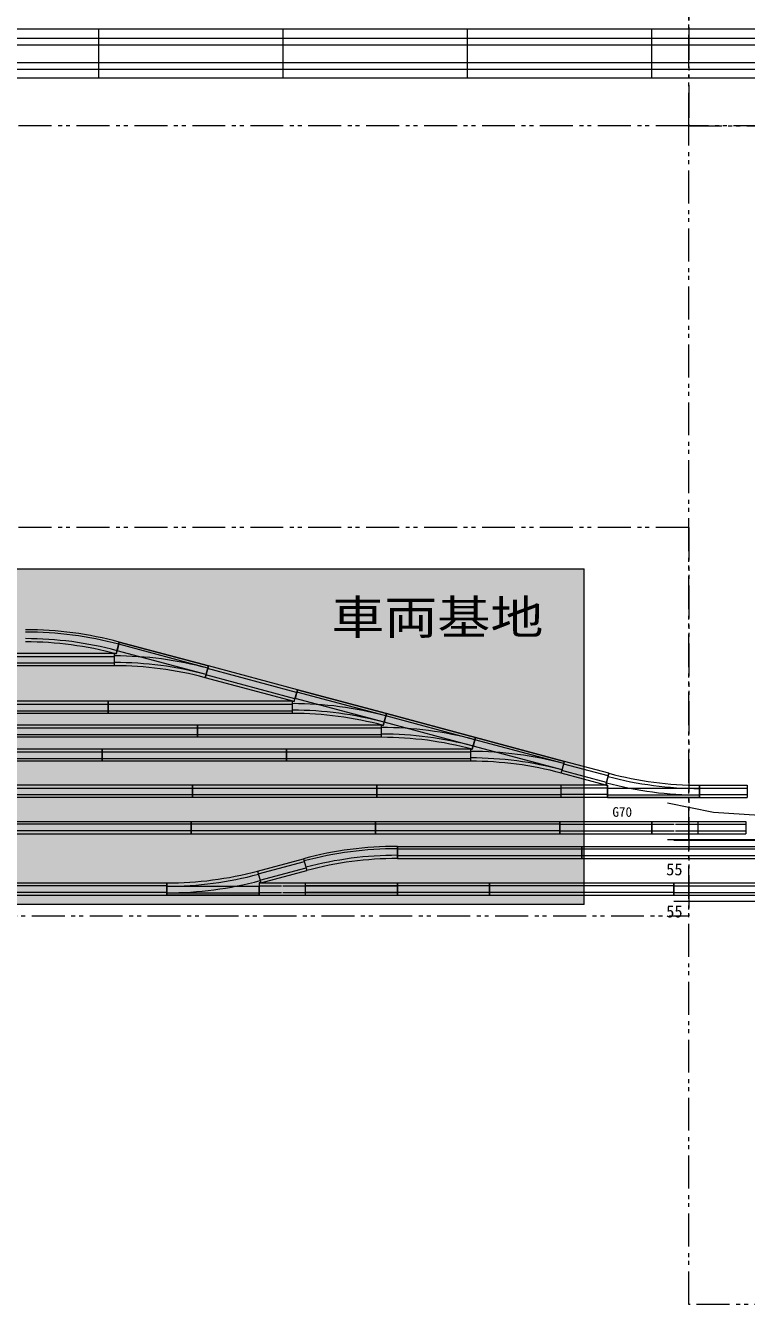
# Model space of a CAD drawing. Units: millimetres, scale not verified. Extents: x -9453 to 4173, y -8805 to 4050.
# Drawn here: x -1122 to -27, y 389 to 2331 of the extents above; entities that cross this region are included whole.
import ezdxf
from ezdxf.enums import TextEntityAlignment as Align

# ---------------------------------------------------------------- set-up
doc = ezdxf.new("R2010")
doc.units = ezdxf.units.MM
doc.header["$LTSCALE"] = 10
doc.linetypes.add('DOUBLE_CHAIN1', pattern=[8.8, 5, -1, 0.6, -0.6, 0.6, -1])
for name, color, linetype, lineweight in [('0-0_線路', 7, 'Continuous', 9), ('0-1', 7, 'Continuous', 9), ('0-2', 7, 'Continuous', 9), ('0-4_ジオラマ', 7, 'Continuous', 9), ('0-8_教室', 3, 'DOUBLE_CHAIN1', 9)]:
    doc.layers.add(name, color=color, linetype=linetype, lineweight=lineweight)
doc.styles.add('ＭＳ ゴシック', font='')
doc.styles.get('ＭＳ ゴシック').set_extended_font_data('MS Gothic')

msp = doc.modelspace()

# ---------------------------------------------------------------- linework, layer by layer
at = {"layer": '0-0_線路', "color": 3}
for p, q in [((-1010.64, 2325.6), (-1290.64, 2325.6)), ((-730.64, 2325.6), (-1010.64, 2325.6)), ((-450.64, 2325.6), (-730.64, 2325.6)), ((-170.64, 2325.6), (-450.64, 2325.6)), ((109.36, 2325.6), (-170.64, 2325.6)), ((-1290.64, 2251.6), (-1010.64, 2251.6)), ((-1010.64, 2251.6), (-730.64, 2251.6)), ((-730.64, 2251.6), (-450.64, 2251.6)), ((-450.64, 2251.6), (-170.64, 2251.6)), ((-170.64, 2251.6), (109.36, 2251.6)), ((-7.18, 1094.6), (-147.17, 1094.6)), ((2.71, 1093.7), (-137.29, 1093.7)), ((-137.29, 1001.2), (2.71, 1001.2))]:
    msp.add_line(p, q, dxfattribs=at)
at = {"layer": '0-0_線路', "color": 2}
for p, q in [((-1290.64, 2312.1), (-1010.64, 2312.1)), ((-1010.64, 2312.1), (-730.64, 2312.1)), ((-730.64, 2312.1), (-450.64, 2312.1)), ((-450.64, 2312.1), (-170.64, 2312.1)), ((-170.64, 2312.1), (109.36, 2312.1)), ((-1290.64, 2302.1), (-1010.64, 2302.1)), ((-1010.64, 2302.1), (-730.64, 2302.1)), ((-730.64, 2302.1), (-450.64, 2302.1)), ((-450.64, 2302.1), (-170.64, 2302.1)), ((-170.64, 2302.1), (109.36, 2302.1)), ((-1290.64, 2275.1), (-1010.64, 2275.1)), ((-1010.64, 2275.1), (-730.64, 2275.1)), ((-730.64, 2275.1), (-450.64, 2275.1)), ((-450.64, 2275.1), (-170.64, 2275.1)), ((-170.64, 2275.1), (109.36, 2275.1)), ((-1290.64, 2265.1), (-1010.64, 2265.1)), ((-1010.64, 2265.1), (-730.64, 2265.1)), ((-730.64, 2265.1), (-450.64, 2265.1)), ((-450.64, 2265.1), (-170.64, 2265.1)), ((-170.64, 2265.1), (109.36, 2265.1)), ((-847.93, 1345.54), (-983.16, 1381.77)), ((-845.34, 1355.2), (-980.57, 1391.43)), ((-712.87, 1308.64), (-848.1, 1344.87)), ((-710.29, 1318.3), (-845.52, 1354.53)), ((-577.47, 1273.07), (-712.7, 1309.3)), ((-574.88, 1282.73), (-710.11, 1318.96)), ((-439.65, 1246.49), (-574.88, 1282.73)), ((-442.24, 1236.83), (-577.47, 1273.07)), ((-304.42, 1210.26), (-439.65, 1246.49)), ((-307.01, 1200.6), (-442.24, 1236.83)), ((-236.98, 1191.48), (-304.6, 1209.59)), ((-239.57, 1181.82), (-307.19, 1199.93)), ((-1148.26, 1173.21), (-868.26, 1173.21)), ((-868.26, 1173.21), (-588.26, 1173.21)), ((-588.26, 1173.21), (-308.26, 1173.21)), ((-274.26, 1173.21), (-308.26, 1173.21)), ((-238.26, 1173.21), (-272.26, 1173.21)), ((-98.26, 1172.53), (-238.26, 1172.53)), ((-98.26, 1173.21), (-25.76, 1173.21)), ((-1148.26, 1163.21), (-868.26, 1163.21)), ((-868.26, 1163.21), (-588.26, 1163.21)), ((-588.26, 1163.21), (-308.26, 1163.21)), ((-274.26, 1163.21), (-308.26, 1163.21)), ((-238.26, 1163.21), (-272.26, 1163.21)), ((-98.26, 1162.53), (-238.26, 1162.53)), ((-98.26, 1163.21), (-25.76, 1163.21)), ((-870.64, 1118.1), (-1150.64, 1118.1)), ((-870.64, 1108.1), (-1150.64, 1108.1)), ((-590.64, 1118.1), (-870.64, 1118.1)), ((-590.64, 1108.1), (-870.64, 1108.1)), ((-310.64, 1118.1), (-590.64, 1118.1)), ((-310.64, 1108.1), (-590.64, 1108.1)), ((-310.64, 1118.1), (-170.64, 1118.1)), ((-310.64, 1108.1), (-170.64, 1108.1)), ((-170.64, 1118.1), (-136.64, 1118.1)), ((-170.64, 1108.1), (-136.64, 1108.1)), ((-134.64, 1118.1), (-100.64, 1118.1)), ((-134.64, 1108.1), (-100.64, 1108.1)), ((-100.64, 1118.1), (-28.14, 1118.1)), ((-100.64, 1108.1), (-28.14, 1108.1)), ((-277.21, 1080.34), (-557.21, 1080.34)), ((-277.21, 1070.34), (-557.21, 1070.34)), ((2.78, 1080.34), (-277.21, 1080.34)), ((2.78, 1070.34), (-277.21, 1070.34)), ((-768.56, 1042.97), (-698.53, 1061.73)), ((-765.97, 1033.31), (-695.94, 1052.07)), ((-907.29, 1024.7), (-1187.29, 1024.7)), ((-907.29, 1014.7), (-1187.29, 1014.7)), ((-907.29, 1024.02), (-767.29, 1024.02)), ((-907.29, 1014.02), (-767.29, 1014.02)), ((-767.29, 1024.7), (-733.29, 1024.7)), ((-767.29, 1014.7), (-733.29, 1014.7)), ((-731.29, 1024.7), (-697.29, 1024.7)), ((-731.29, 1014.7), (-697.29, 1014.7)), ((-417.29, 1024.7), (-697.29, 1024.7)), ((-697.29, 1024.7), (-557.29, 1024.7)), ((-417.29, 1014.7), (-697.29, 1014.7)), ((-697.29, 1014.7), (-557.29, 1014.7)), ((-137.29, 1024.7), (-417.29, 1024.7)), ((-137.29, 1014.7), (-417.29, 1014.7)), ((-137.29, 1024.7), (2.71, 1024.7)), ((-137.29, 1014.7), (2.71, 1014.7))]:
    msp.add_line(p, q, dxfattribs=at)
at = {"layer": '0-0_線路'}
for p, q in [((-1010.64, 2251.6), (-1010.64, 2325.6)), ((-1010.64, 2251.6), (-1010.64, 2325.6)), ((-730.64, 2251.6), (-730.64, 2325.6)), ((-730.64, 2251.6), (-730.64, 2325.6)), ((-450.64, 2251.6), (-450.64, 2325.6)), ((-450.64, 2251.6), (-450.64, 2325.6)), ((-170.64, 2251.6), (-170.64, 2325.6)), ((-170.64, 2251.6), (-170.64, 2325.6)), ((-979.64, 1394.87), (-984.43, 1377)), ((-979.64, 1394.87), (-844.42, 1358.64)), ((-986.83, 1358.89), (-986.83, 1377.39)), ((-849.2, 1340.77), (-844.42, 1358.64)), ((-849.2, 1340.77), (-844.42, 1358.64)), ((-844.42, 1358.64), (-849.2, 1340.77)), ((-713.97, 1304.53), (-849.2, 1340.77)), ((-709.19, 1322.4), (-844.42, 1358.64)), ((-713.97, 1304.53), (-709.19, 1322.4)), ((-713.97, 1304.53), (-709.19, 1322.4)), ((-713.97, 1304.53), (-709.19, 1322.4)), ((-709.19, 1322.4), (-573.96, 1286.17)), ((-716.37, 1286.42), (-716.37, 1304.92)), ((-573.96, 1286.17), (-438.73, 1249.93)), ((-581.14, 1250.18), (-581.14, 1268.68)), ((-438.73, 1249.93), (-303.5, 1213.7)), ((-438.73, 1249.93), (-303.5, 1213.7)), ((-445.91, 1213.95), (-445.91, 1232.45)), ((-308.29, 1195.83), (-303.5, 1213.7)), ((-307.06, 1200.42), (-303.5, 1213.7)), ((-235.88, 1195.58), (-303.5, 1213.7)), ((-240.67, 1177.71), (-308.29, 1195.83)), ((-240.67, 1177.71), (-235.88, 1195.58)), ((-240.67, 1177.71), (-235.88, 1195.58)), ((-235.88, 1195.58), (-240.67, 1177.71)), ((-868.26, 1177.46), (-1148.26, 1177.46)), ((-588.26, 1177.46), (-868.26, 1177.46)), ((-868.26, 1177.46), (-868.26, 1158.96)), ((-868.26, 1158.96), (-868.26, 1177.46)), ((-868.26, 1158.96), (-868.26, 1177.46)), ((-308.26, 1177.46), (-588.26, 1177.46)), ((-588.26, 1177.46), (-588.26, 1158.96)), ((-588.26, 1158.96), (-588.26, 1177.46)), ((-588.26, 1158.96), (-588.26, 1177.46)), ((-238.26, 1177.46), (-308.26, 1177.46)), ((-308.26, 1158.96), (-308.26, 1177.46)), ((-308.26, 1163.71), (-308.26, 1177.46)), ((-308.26, 1158.96), (-308.26, 1177.46)), ((-308.26, 1158.96), (-308.26, 1177.46)), ((-238.26, 1158.96), (-238.26, 1177.46)), ((-238.26, 1158.96), (-238.26, 1177.46)), ((-98.26, 1177.46), (-98.26, 1158.96)), ((-98.26, 1177.46), (-98.26, 1158.96)), ((-98.26, 1177.46), (-98.26, 1158.96)), ((-308.26, 1158.96), (-588.26, 1158.96)), ((-238.26, 1158.96), (-308.26, 1158.96)), ((-238.26, 1158.96), (-98.26, 1158.96)), ((-870.64, 1103.85), (-870.64, 1122.35)), ((-870.64, 1122.35), (-870.64, 1103.85)), ((-870.64, 1122.35), (-870.64, 1103.85)), ((-590.64, 1103.85), (-590.64, 1122.35)), ((-590.64, 1122.35), (-590.64, 1103.85)), ((-590.64, 1122.35), (-590.64, 1103.85)), ((-310.64, 1103.85), (-310.64, 1122.35)), ((-310.64, 1122.35), (-310.64, 1103.85)), ((-310.64, 1122.35), (-170.64, 1122.35)), ((-310.64, 1122.35), (-310.64, 1103.85)), ((-310.64, 1122.35), (-310.64, 1103.85)), ((-310.64, 1122.35), (-310.64, 1103.85)), ((-170.64, 1122.35), (-170.64, 1103.85)), ((-170.64, 1122.35), (-170.64, 1103.85)), ((-170.64, 1103.85), (-170.64, 1122.35)), ((-170.64, 1122.35), (-100.64, 1122.35)), ((-170.64, 1122.35), (-170.64, 1103.85)), ((-170.64, 1122.35), (-170.64, 1103.85)), ((-100.64, 1122.35), (-100.64, 1103.85)), ((-100.64, 1122.35), (-100.64, 1103.85)), ((-100.64, 1122.35), (-100.64, 1103.85)), ((-100.64, 1122.35), (-100.64, 1103.85)), ((-100.64, 1122.35), (-100.64, 1103.85)), ((-100.64, 1117.6), (-100.64, 1103.85)), ((-1150.64, 1103.85), (-870.64, 1103.85)), ((-870.64, 1103.85), (-590.64, 1103.85)), ((-590.64, 1103.85), (-310.64, 1103.85)), ((-310.64, 1103.85), (-170.64, 1103.85)), ((-170.64, 1103.85), (-100.64, 1103.85)), ((-557.21, 1066.09), (-557.21, 1084.59)), ((-557.21, 1084.59), (-277.21, 1084.59)), ((-557.21, 1084.59), (-557.21, 1066.09)), ((-557.21, 1084.59), (-557.21, 1066.09)), ((-277.21, 1066.09), (-277.21, 1084.59)), ((-277.21, 1084.59), (-277.21, 1066.09)), ((-277.21, 1084.59), (-277.21, 1066.09)), ((-699.63, 1065.84), (-694.84, 1047.97)), ((-557.21, 1066.09), (-277.21, 1066.09)), ((-277.21, 1066.09), (2.78, 1066.09)), ((-769.66, 1047.07), (-764.87, 1029.2)), ((-1187.29, 1010.45), (-907.29, 1010.45)), ((-907.29, 1010.45), (-907.29, 1028.95)), ((-907.29, 1010.45), (-907.29, 1028.95)), ((-907.29, 1028.95), (-907.29, 1010.45)), ((-767.29, 1010.45), (-907.29, 1010.45)), ((-767.29, 1028.95), (-697.29, 1028.95)), ((-767.29, 1028.95), (-767.29, 1010.45)), ((-767.29, 1028.95), (-767.29, 1010.45)), ((-767.29, 1010.45), (-697.29, 1010.45)), ((-697.29, 1028.95), (-697.29, 1010.45)), ((-697.29, 1028.95), (-417.29, 1028.95)), ((-697.29, 1028.95), (-697.29, 1010.45)), ((-697.29, 1028.95), (-697.29, 1010.45)), ((-697.29, 1028.95), (-557.29, 1028.95)), ((-697.29, 1028.95), (-697.29, 1010.45)), ((-697.29, 1028.95), (-697.29, 1010.45)), ((-697.29, 1028.95), (-697.29, 1010.45)), ((-697.29, 1024.2), (-697.29, 1010.45)), ((-697.29, 1010.45), (-417.29, 1010.45)), ((-697.29, 1010.45), (-557.29, 1010.45)), ((-557.29, 1028.95), (-557.29, 1010.45)), ((-557.29, 1028.95), (-557.29, 1010.45)), ((-557.29, 1010.45), (-557.29, 1028.95)), ((-417.29, 1010.45), (-417.29, 1028.95)), ((-417.29, 1028.95), (-417.29, 1010.45)), ((-417.29, 1028.95), (-417.29, 1010.45)), ((-417.29, 1010.45), (-137.29, 1010.45)), ((-137.29, 1010.45), (-137.29, 1028.95)), ((-137.29, 1028.95), (-137.29, 1010.45)), ((-137.29, 1028.95), (2.71, 1028.95)), ((-137.29, 1028.95), (-137.29, 1010.45)), ((-137.29, 1028.95), (-137.29, 1010.45)), ((-137.29, 1028.95), (-137.29, 1010.45)), ((-137.29, 1010.45), (2.71, 1010.45))]:
    msp.add_line(p, q, dxfattribs=at)
at = {"layer": '0-0_線路', "color": 6}
msp.add_line((-273.42, 996.2), (-1778.42, 996.2), dxfattribs=at)
at = {"layer": '0-0_線路'}
for points in [[(-986.83, 1377.39), (-984.43, 1377), (-979.64, 1394.87)], [(-844.42, 1358.64), (-979.64, 1394.87), (-983.16, 1381.77)], [(-844.42, 1358.64), (-979.64, 1394.87), (-844.42, 1358.64)], [(-979.64, 1394.87), (-844.42, 1358.64), (-849.2, 1340.77)], [(-716.37, 1304.92), (-713.97, 1304.53), (-709.19, 1322.4)], [(-573.96, 1286.17), (-709.19, 1322.4), (-712.7, 1309.3)], [(-573.96, 1286.17), (-709.19, 1322.4), (-573.96, 1286.17)], [(-709.19, 1322.4), (-573.96, 1286.17), (-578.74, 1268.3)], [(-581.14, 1268.68), (-578.74, 1268.3), (-573.96, 1286.17)], [(-438.73, 1249.93), (-573.96, 1286.17), (-577.47, 1273.07)], [(-438.73, 1249.93), (-573.96, 1286.17), (-438.73, 1249.93)], [(-573.96, 1286.17), (-438.73, 1249.93), (-443.52, 1232.06)], [(-445.91, 1232.45), (-443.52, 1232.06), (-438.73, 1249.93)], [(-303.5, 1213.7), (-438.73, 1249.93), (-442.24, 1236.83)], [(-303.5, 1213.7), (-438.73, 1249.93), (-303.5, 1213.7)], [(-868.26, 1177.46), (-868.26, 1158.96), (-1148.26, 1158.96)], [(-588.26, 1177.46), (-588.26, 1158.96), (-868.26, 1158.96)], [(-240.67, 1177.71), (-238.26, 1177.46), (-238.26, 1158.96)], [(-238.26, 1158.96), (-98.26, 1158.96), (-98.26, 1177.46)], [(-98.26, 1158.96), (-238.26, 1158.96), (-238.26, 1172.53)], [(-98.26, 1177.46), (-25.76, 1177.46), (-25.76, 1158.96)], [(-98.26, 1177.46), (-98.26, 1158.96), (-25.76, 1158.96)], [(-98.26, 1158.96), (-238.26, 1158.96), (-98.26, 1158.96)], [(-1150.64, 1103.85), (-1150.64, 1122.35), (-870.64, 1122.35)], [(-870.64, 1103.85), (-870.64, 1122.35), (-590.64, 1122.35)], [(-590.64, 1103.85), (-590.64, 1122.35), (-310.64, 1122.35)], [(-310.64, 1103.85), (-310.64, 1122.35), (-310.64, 1103.85)], [(-100.64, 1122.35), (-28.14, 1122.35), (-28.14, 1103.85)], [(-100.64, 1122.35), (-100.64, 1103.85), (-28.14, 1103.85)], [(-277.21, 1066.09), (-277.21, 1084.59), (2.78, 1084.59)], [(-769.66, 1047.07), (-699.63, 1065.84), (-694.84, 1047.97)], [(-769.66, 1047.07), (-764.87, 1029.2), (-694.84, 1047.97)], [(-1187.29, 1010.45), (-1187.29, 1028.95), (-907.29, 1028.95)], [(-907.29, 1028.95), (-907.29, 1010.45), (-907.29, 1028.95)], [(-767.29, 1010.45), (-907.29, 1010.45), (-907.29, 1028.95)], [(-907.29, 1010.45), (-767.29, 1010.45), (-767.29, 1024.02)], [(-907.29, 1010.45), (-767.29, 1010.45), (-907.29, 1010.45)], [(-764.87, 1029.2), (-767.29, 1028.95), (-767.29, 1010.45)], [(-417.29, 1010.45), (-417.29, 1028.95), (-137.29, 1028.95)], [(-137.29, 1010.45), (-137.29, 1028.95), (-137.29, 1010.45)]]:
    msp.add_lwpolyline(points, dxfattribs=at)
at = {"layer": '0-0_線路', "color": 3}
msp.add_lwpolyline([(-7.18, 1131.59), (-77.18, 1136.23), (-147.17, 1150.1)], dxfattribs=at)
at = {"layer": '0-0_線路'}
for centre, radius, start, end in [((-1122.06, 863.37), 550.25, 75, 90.00005), ((-1122.06, 863.37), 531.75, 75, 89.99998), ((-986.83, 827.14), 531.75, 75, 89.99998), ((-716.37, 754.67), 531.75, 75, 89.99998), ((-581.14, 718.43), 531.75, 75, 89.99998), ((-445.91, 682.2), 531.75, 75, 89.99998), ((-98.26, 1709.21), 531.75, 255.00002, 270), ((-557.22, 534.34), 550.25, 89.99995, 105), ((-557.22, 534.34), 531.75, 90.00002, 105), ((-907.29, 1560.7), 531.75, 270, 284.99998)]:
    msp.add_arc(centre, radius, start, end, dxfattribs=at)
at = {"layer": '0-0_線路', "color": 2}
for centre, radius, start, end in [((-1122.06, 863.37), 546.69, 75, 90), ((-1122.06, 863.37), 536.69, 75, 90), ((-986.83, 827.14), 546.69, 75, 90), ((-986.83, 827.14), 536.69, 75, 90), ((-716.37, 754.67), 546.69, 75, 90), ((-716.37, 754.67), 536.69, 75, 90), ((-581.14, 718.43), 546.69, 75, 90), ((-581.14, 718.43), 536.69, 75, 90), ((-445.91, 682.2), 546.69, 75, 90), ((-445.91, 682.2), 536.69, 75, 90), ((-98.26, 1709.21), 536.69, 255, 270), ((-98.26, 1709.21), 546.69, 255, 270), ((-557.22, 534.34), 546.69, 90, 105), ((-557.22, 534.34), 536.69, 90, 105), ((-907.29, 1560.7), 536.69, 270, 285), ((-907.29, 1560.7), 546.69, 270, 285)]:
    msp.add_arc(centre, radius, start, end, dxfattribs=at)
at = {"layer": '0-1', "color": 6}
for p in [(-1778.42, 1506.2), (-273.42, 996.2)]:
    msp.add_line(p, (-273.42, 1506.2), dxfattribs=at)
at = {"layer": '0-1'}
for p, q in [((-986.83, 1377.39), (-1266.83, 1377.39)), ((-986.83, 1358.89), (-986.83, 1377.39)), ((-986.83, 1358.89), (-986.83, 1377.39)), ((-986.83, 1358.89), (-1266.83, 1358.89)), ((-996.37, 1304.92), (-1276.37, 1304.92)), ((-716.37, 1304.92), (-996.37, 1304.92)), ((-996.37, 1304.92), (-996.37, 1286.42)), ((-996.37, 1286.42), (-996.37, 1304.92)), ((-996.37, 1286.42), (-996.37, 1304.92)), ((-716.37, 1286.42), (-716.37, 1304.92)), ((-716.37, 1286.42), (-716.37, 1304.92)), ((-716.37, 1286.42), (-996.37, 1286.42)), ((-861.14, 1268.68), (-1141.14, 1268.68)), ((-581.14, 1268.68), (-861.14, 1268.68)), ((-861.14, 1268.68), (-861.14, 1250.18)), ((-861.14, 1250.18), (-861.14, 1268.68)), ((-861.14, 1250.18), (-861.14, 1268.68)), ((-581.14, 1250.18), (-581.14, 1268.68)), ((-581.14, 1250.18), (-581.14, 1268.68)), ((-581.14, 1250.18), (-861.14, 1250.18)), ((-1005.91, 1232.45), (-1285.91, 1232.45)), ((-725.91, 1232.45), (-1005.91, 1232.45)), ((-1005.91, 1232.45), (-1005.91, 1213.95)), ((-1005.91, 1213.95), (-1005.91, 1232.45)), ((-1005.91, 1213.95), (-1005.91, 1232.45)), ((-445.91, 1232.45), (-725.91, 1232.45)), ((-725.91, 1232.45), (-725.91, 1213.95)), ((-725.91, 1213.95), (-725.91, 1232.45)), ((-725.91, 1213.95), (-725.91, 1232.45)), ((-445.91, 1213.95), (-445.91, 1232.45)), ((-445.91, 1213.95), (-445.91, 1232.45)), ((-445.91, 1213.95), (-725.91, 1213.95))]:
    msp.add_line(p, q, dxfattribs=at)
at = {"layer": '0-1', "color": 2}
for p, q in [((-1266.83, 1373.14), (-986.83, 1373.14)), ((-1266.83, 1363.14), (-986.83, 1363.14)), ((-1276.37, 1300.67), (-996.37, 1300.67)), ((-1276.37, 1290.67), (-996.37, 1290.67)), ((-996.37, 1300.67), (-716.37, 1300.67)), ((-996.37, 1290.67), (-716.37, 1290.67)), ((-1141.14, 1264.43), (-861.14, 1264.43)), ((-861.14, 1264.43), (-581.14, 1264.43)), ((-1141.14, 1254.43), (-861.14, 1254.43)), ((-861.14, 1254.43), (-581.14, 1254.43)), ((-1285.91, 1228.2), (-1005.91, 1228.2)), ((-1005.91, 1228.2), (-725.91, 1228.2)), ((-725.91, 1228.2), (-445.91, 1228.2)), ((-1285.91, 1218.2), (-1005.91, 1218.2)), ((-1005.91, 1218.2), (-725.91, 1218.2)), ((-725.91, 1218.2), (-445.91, 1218.2))]:
    msp.add_line(p, q, dxfattribs=at)
at = {"layer": '0-1'}
for points in [[(-996.37, 1304.92), (-996.37, 1286.42), (-1276.37, 1286.42)], [(-861.14, 1268.68), (-861.14, 1250.18), (-1141.14, 1250.18)], [(-1005.91, 1232.45), (-1005.91, 1213.95), (-1285.91, 1213.95)], [(-725.91, 1232.45), (-725.91, 1213.95), (-1005.91, 1213.95)]]:
    msp.add_lwpolyline(points, dxfattribs=at)
msp.add_solid([(-1778.42, 1506.2), (-1778.42, 996.2), (-273.42, 1506.2), (-273.42, 996.2)], dxfattribs=at)
at = {"layer": '0-4_ジオラマ', "color": 3, "linetype": 'DOUBLE_CHAIN1'}
msp.add_line((-1904.63, 978.9), (-114.63, 978.9), dxfattribs=at)
at = {"layer": '0-8_教室'}
for p, q in [((-114.63, 2768.9), (-114.63, 2178.9)), ((-114.63, 1568.9), (-1904.63, 1568.9)), ((-114.63, 1568.9), (-114.63, 978.9)), ((475.37, 388.9), (-114.63, 388.9))]:
    msp.add_line(p, q, dxfattribs=at)
for points in [[(-114.63, 2178.9), (-1904.63, 2178.9), (-1904.63, 2768.9)], [(1675.37, 2178.9), (-114.63, 2178.9), (-114.63, 2768.9)], [(-114.63, 388.9), (-114.63, 2178.9), (475.37, 2178.9)]]:
    msp.add_lwpolyline(points, dxfattribs=at)

# ---------------------------------------------------------------- texts
at = {"layer": '0-1', "style": 'ＭＳ ゴシック', "width": 1.15}
msp.add_text('車両基地', height=51.32, dxfattribs=at).set_placement((-657.49, 1391.57), align=Align.BOTTOM_LEFT)
at = {"layer": '0-2', "style": 'ＭＳ ゴシック'}
msp.add_text(' G70', height=14.66, dxfattribs=at).set_placement((-240.64, 1125.1), align=Align.BOTTOM_LEFT)
at = {"layer": '0-4_ジオラマ', "style": 'ＭＳ ゴシック'}
for p in [(-148.98, 1035.08), (-148.98, 971.13)]:
    msp.add_text('55', height=18.33, dxfattribs=at).set_placement(p, align=Align.BOTTOM_LEFT)

doc.saveas('drawing.dxf')
